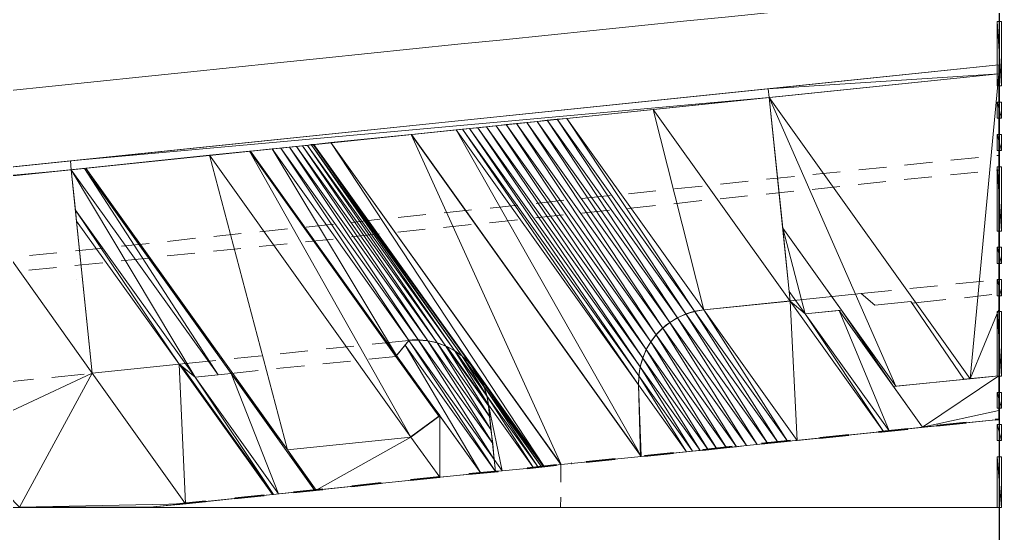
# Model space of a CAD drawing. Header units: inches. Extents: x -0.6 to 32.5, y 0.8 to 22.6.
# Drawn here: x 22.914 to 27.736, y 9.201 to 11.725 of the extents above; entities that cross this region are included whole.
import ezdxf

# ---------------------------------------------------------------- set-up
doc = ezdxf.new("R2010")
doc.units = ezdxf.units.IN
doc.header["$MEASUREMENT"] = 0
doc.layers.add('PDF_Geometry', color=7, linetype='Continuous', true_color=0xa5a5a5)

msp = doc.modelspace()

# ---------------------------------------------------------------- linework, layer by layer
at = {"layer": 'PDF_Geometry', "color": 7, "lineweight": 25}
msp.add_lwpolyline([(27.7256, 1.0256), (27.7256, 22.3439), (0.8839, 22.3439), (0.8839, 1.0256), (27.7256, 1.0256)], dxfattribs=at)
at = {"layer": 'PDF_Geometry', "color": 7, "lineweight": 0}
msp.add_lwpolyline([(27.7256, 9.3289), (27.7256, 15.9222), (0.8839, 15.9222), (0.8839, 9.3289), (27.7256, 9.3289)], dxfattribs=at)
at = {"layer": 'PDF_Geometry', "color": 5, "lineweight": 0}
for points in [[(27.7356, 11.7155), (27.7156, 11.7155), (27.7356, 11.3989), (27.7356, 11.7155)], [(27.7156, 11.7155), (27.7356, 11.3989), (27.7156, 11.3989), (27.7156, 11.7155)], [(27.7356, 11.3189), (27.7156, 11.3189), (27.7356, 11.2406), (27.7356, 11.3189)], [(27.7156, 11.3189), (27.7356, 11.2406), (27.7156, 11.2406), (27.7156, 11.3189)], [(27.7356, 11.1606), (27.7156, 11.1606), (27.7356, 11.0822), (27.7356, 11.1606)], [(27.7156, 11.1606), (27.7356, 11.0822), (27.7156, 11.0822), (27.7156, 11.1606)], [(27.7356, 11.0022), (27.7156, 11.0022), (27.7356, 10.6856), (27.7356, 11.0022)], [(27.7156, 11.0022), (27.7356, 10.6856), (27.7156, 10.6856), (27.7156, 11.0022)], [(27.7356, 10.6072), (27.7156, 10.6072), (27.7356, 10.5272), (27.7356, 10.6072)], [(27.7156, 10.6072), (27.7356, 10.5272), (27.7156, 10.5272), (27.7156, 10.6072)], [(27.7356, 10.4489), (27.7156, 10.4489), (27.7356, 10.3689), (27.7356, 10.4489)], [(27.7156, 10.4489), (27.7356, 10.3689), (27.7156, 10.3689), (27.7156, 10.4489)], [(27.7356, 10.2906), (27.7156, 10.2906), (27.7356, 9.9739), (27.7356, 10.2906)], [(27.7156, 10.2906), (27.7356, 9.9739), (27.7156, 9.9739), (27.7156, 10.2906)], [(27.7356, 9.8939), (27.7156, 9.8939), (27.7356, 9.8156), (27.7356, 9.8939)], [(27.7156, 9.8939), (27.7356, 9.8156), (27.7156, 9.8156), (27.7156, 9.8939)], [(27.7356, 9.7356), (27.7156, 9.7356), (27.7356, 9.6572), (27.7356, 9.7356)], [(27.7156, 9.7356), (27.7356, 9.6572), (27.7156, 9.6572), (27.7156, 9.7356)], [(27.7356, 9.5772), (27.7156, 9.5772), (27.7356, 9.3289), (27.7356, 9.5772)], [(27.7156, 9.5772), (27.7356, 9.3289), (27.7156, 9.3289), (27.7156, 9.5772)], [(27.7356, 9.3289), (27.7156, 9.3289)]]:
    msp.add_lwpolyline(points, dxfattribs=at)
at = {"layer": 'PDF_Geometry', "lineweight": 0}
for points in [[(27.7239, 11.5022), (19.1055, 10.6106)], [(27.7239, 11.4589), (19.0856, 10.5656)], [(27.6239, 11.0472), (27.4872, 11.0339)], [(27.7239, 11.0572), (27.7139, 11.0572)], [(27.1706, 11.0006), (27.0355, 10.9872)], [(27.3972, 11.0239), (27.2606, 11.0106)], [(26.7189, 10.9539), (26.5822, 10.9406)], [(26.9439, 10.9772), (26.8089, 10.9639)], [(27.3939, 10.9522), (27.2589, 10.9389)], [(27.6206, 10.9756), (27.4856, 10.9622)], [(27.7239, 10.9856), (27.7122, 10.9856)], [(26.2656, 10.9072), (26.1306, 10.8939)], [(26.4922, 10.9306), (26.3555, 10.9172)], [(26.9422, 10.9056), (26.8056, 10.8906)], [(27.1689, 10.9289), (27.0322, 10.9156)], [(25.8139, 10.8606), (25.6772, 10.8456)], [(26.0389, 10.8839), (25.9039, 10.8689)], [(26.4889, 10.8589), (26.3539, 10.8439)], [(26.7155, 10.8822), (26.5805, 10.8672)], [(25.3606, 10.8139), (25.2256, 10.7989)], [(25.5872, 10.8372), (25.4506, 10.8222)], [(26.0372, 10.8122), (25.9006, 10.7972)], [(26.2639, 10.8356), (26.1272, 10.8206)], [(24.9089, 10.7672), (24.7722, 10.7522)], [(25.1339, 10.7906), (24.9989, 10.7756)], [(25.5839, 10.7656), (25.4489, 10.7506)], [(25.8106, 10.7889), (25.6755, 10.7739)], [(24.4556, 10.7206), (24.3206, 10.7056)], [(24.6822, 10.7439), (24.5456, 10.7289)], [(25.1322, 10.7189), (24.9955, 10.7039)], [(25.3589, 10.7422), (25.2222, 10.7272)], [(24.0022, 10.6739), (23.8672, 10.6589)], [(24.2289, 10.6972), (24.0939, 10.6822)], [(24.6789, 10.6722), (24.5439, 10.6572)], [(24.9056, 10.6956), (24.7706, 10.6806)], [(23.5506, 10.6256), (23.4139, 10.6122)], [(23.7772, 10.6506), (23.6406, 10.6356)], [(24.2272, 10.6239), (24.0905, 10.6106)], [(24.4539, 10.6472), (24.3172, 10.6339)], [(23.0972, 10.5789), (22.9622, 10.5656)], [(23.3239, 10.6022), (23.1889, 10.5889)], [(23.7739, 10.5772), (23.6389, 10.5639)], [(24.0006, 10.6006), (23.8656, 10.5872)], [(23.3222, 10.5306), (23.1856, 10.5172)], [(23.5472, 10.5539), (23.4122, 10.5406)], [(23.0956, 10.5072), (22.9589, 10.4939)], [(23.1939, 10.4506), (23.1939, 10.4506)], [(27.4222, 10.4172), (27.2855, 10.4039)], [(27.6472, 10.4406), (27.5122, 10.4272)], [(26.2739, 10.2989), (27.0472, 10.3789)], [(27.1956, 10.3939), (27.0472, 10.3789)], [(27.0472, 10.3789), (27.1139, 10.3222)], [(27.6889, 10.3739), (27.5539, 10.3589)], [(27.1139, 10.3222), (27.2906, 10.3406)], [(27.2906, 10.3406), (27.5506, 9.9589)], [(27.4622, 10.3506), (27.2956, 10.3322)], [(24.8256, 10.1489), (24.6456, 10.1306)], [(24.8256, 10.1489), (24.7622, 10.0706)], [(24.3289, 10.0972), (24.1939, 10.0839)], [(24.5556, 10.1206), (24.4189, 10.1072)], [(23.6972, 10.0322), (23.2706, 9.9889)], [(23.8772, 10.0506), (23.6972, 10.0322)], [(23.6972, 10.0322), (23.7756, 9.9689)], [(24.1022, 10.0739), (23.9672, 10.0606)], [(24.5389, 10.0472), (24.4022, 10.0339)], [(24.7622, 10.0706), (24.6289, 10.0572)], [(24.7622, 10.0706), (24.9772, 9.7806)], [(22.5839, 9.6672), (23.2706, 9.9889)], [(23.2306, 9.9839), (23.0722, 9.9672)], [(23.9522, 9.9872), (23.7755, 9.9689)], [(24.0856, 10.0006), (23.9522, 9.9872)], [(23.9522, 9.9872), (24.2289, 9.6122)], [(24.3122, 10.0239), (24.1755, 10.0106)], [(22.9822, 9.9589), (22.8456, 9.9439)], [(27.7239, 9.9756), (27.5506, 9.9589)], [(25.9539, 9.9306), (25.9672, 9.5806)], [(25.2506, 9.5056), (25.2172, 9.8322)], [(24.8372, 9.6772), (24.9772, 9.7806)], [(27.7239, 9.7606), (25.9639, 9.5789)], [(24.8356, 9.6739), (24.2289, 9.6122)], [(25.2506, 9.5056), (23.5556, 9.3306)]]:
    msp.add_lwpolyline(points, dxfattribs=at)
at = {"layer": 'PDF_Geometry', "color": 254, "lineweight": 0, "true_color": 0xdcdcdc}
for points in [[(26.5906, 11.3856), (27.7239, 11.4589), (27.7239, 11.5022), (26.5906, 11.3856)], [(26.5956, 11.3422), (26.5906, 11.3856), (27.7239, 11.4589), (26.5956, 11.3422)], [(26.5956, 11.3422), (27.5822, 9.9606), (27.7239, 11.4589), (26.5956, 11.3422)], [(27.5822, 9.9606), (27.7239, 11.4589), (27.7239, 10.3006), (27.5822, 9.9606)], [(26.5905, 11.3856), (26.5955, 11.3422), (23.1639, 11.0306), (26.5905, 11.3856)], [(26.5955, 11.3422), (23.1639, 11.0306), (23.1672, 10.9872), (26.5955, 11.3422)], [(26.5956, 11.3422), (26.6989, 10.3422), (26.0256, 11.2839), (26.5956, 11.3422)], [(27.5822, 9.9606), (26.5956, 11.3422), (27.2172, 9.9239), (27.5822, 9.9606)], [(26.5956, 11.3422), (27.2172, 9.9239), (26.6622, 10.7006), (26.5956, 11.3422)], [(26.0256, 11.2839), (26.2739, 10.2989), (25.6006, 11.2389), (26.0256, 11.2839)], [(26.6989, 10.3422), (26.0256, 11.2839), (26.2739, 10.2989), (26.6989, 10.3422)], [(25.5539, 11.2356), (26.1856, 10.2789), (25.5056, 11.2306), (25.5539, 11.2356)], [(25.6006, 11.2389), (26.2289, 10.2922), (25.5539, 11.2356), (25.6006, 11.2389)], [(26.2289, 10.2922), (25.5539, 11.2356), (26.1856, 10.2789), (26.2289, 10.2922)], [(26.2739, 10.2989), (25.6006, 11.2389), (26.2289, 10.2922), (26.2739, 10.2989)], [(25.0889, 11.1872), (25.9539, 9.9306), (25.0572, 11.1839), (25.0889, 11.1872)], [(25.1239, 11.1906), (25.9556, 9.9756), (25.0889, 11.1872), (25.1239, 11.1906)], [(25.9556, 9.9756), (25.0889, 11.1872), (25.9539, 9.9306), (25.9556, 9.9756)], [(25.1639, 11.1939), (25.9622, 10.0189), (25.1239, 11.1906), (25.1639, 11.1939)], [(25.9622, 10.0189), (25.1239, 11.1906), (25.9556, 9.9756), (25.9622, 10.0189)], [(25.2072, 11.1989), (25.9739, 10.0622), (25.1639, 11.1939), (25.2072, 11.1989)], [(25.9739, 10.0622), (25.1639, 11.1939), (25.9622, 10.0189), (25.9739, 10.0622)], [(25.2539, 11.2039), (25.9906, 10.1039), (25.2072, 11.1989), (25.2539, 11.2039)], [(25.9906, 10.1039), (25.2072, 11.1989), (25.9739, 10.0622), (25.9906, 10.1039)], [(25.3039, 11.2089), (26.0139, 10.1422), (25.2539, 11.2039), (25.3039, 11.2089)], [(26.0139, 10.1422), (25.2539, 11.2039), (25.9906, 10.1039), (26.0139, 10.1422)], [(25.3539, 11.2139), (26.0406, 10.1772), (25.3039, 11.2089), (25.3539, 11.2139)], [(26.0406, 10.1772), (25.3039, 11.2089), (26.0139, 10.1422), (26.0406, 10.1772)], [(25.4056, 11.2189), (26.0722, 10.2089), (25.3539, 11.2139), (25.4056, 11.2189)], [(26.0722, 10.2089), (25.3539, 11.2139), (26.0406, 10.1772), (26.0722, 10.2089)], [(25.4555, 11.2239), (26.1072, 10.2372), (25.4056, 11.2189), (25.4555, 11.2239)], [(26.1072, 10.2372), (25.4056, 11.2189), (26.0722, 10.2089), (26.1072, 10.2372)], [(25.5056, 11.2306), (26.1456, 10.2606), (25.4555, 11.2239), (25.5056, 11.2306)], [(26.1456, 10.2606), (25.4555, 11.2239), (26.1072, 10.2372), (26.1456, 10.2606)], [(26.1856, 10.2789), (25.5056, 11.2306), (26.1456, 10.2606), (26.1856, 10.2789)], [(24.8372, 11.1606), (25.5739, 9.5389), (24.4422, 11.1206), (24.8372, 11.1606)], [(24.8389, 11.1606), (25.9672, 9.5789), (24.8372, 11.1606), (24.8389, 11.1606)], [(25.9672, 9.5789), (24.8372, 11.1606), (25.5739, 9.5389), (25.9672, 9.5789)], [(25.0572, 11.1839), (25.9672, 9.5806), (24.8389, 11.1606), (25.0572, 11.1839)], [(25.9672, 9.5806), (24.8389, 11.1606), (25.9672, 9.5789), (25.9672, 9.5806)], [(25.9539, 9.9306), (25.0572, 11.1839), (25.9672, 9.5806), (25.9539, 9.9306)], [(24.1539, 11.0906), (24.7656, 10.0756), (24.0472, 11.0789), (24.1539, 11.0906)], [(24.1972, 11.0939), (24.8256, 10.1489), (24.1539, 11.0906), (24.1972, 11.0939)], [(24.8256, 10.1489), (24.1539, 11.0906), (24.7656, 10.0756), (24.8256, 10.1489)], [(24.2389, 11.0989), (24.8722, 10.1506), (24.1972, 11.0939), (24.2389, 11.0989)], [(24.8722, 10.1506), (24.1972, 11.0939), (24.8256, 10.1489), (24.8722, 10.1506)], [(24.2739, 11.1022), (24.9189, 10.1472), (24.2389, 11.0989), (24.2739, 11.1022)], [(24.9189, 10.1472), (24.2389, 11.0989), (24.8722, 10.1506), (24.9189, 10.1472)], [(24.3039, 11.1056), (24.9639, 10.1372), (24.2739, 11.1022), (24.3039, 11.1056)], [(24.9639, 10.1372), (24.2739, 11.1022), (24.9189, 10.1472), (24.9639, 10.1372)], [(24.3272, 11.1072), (25.0072, 10.1206), (24.3039, 11.1056), (24.3272, 11.1072)], [(25.0072, 10.1206), (24.3039, 11.1056), (24.9639, 10.1372), (25.0072, 10.1206)], [(24.3456, 11.1106), (25.0489, 10.0989), (24.3272, 11.1072), (24.3456, 11.1106)], [(25.0489, 10.0989), (24.3272, 11.1072), (25.0072, 10.1206), (25.0489, 10.0989)], [(24.3556, 11.1106), (25.0872, 10.0722), (24.3456, 11.1106), (24.3556, 11.1106)], [(25.0872, 10.0722), (24.3456, 11.1106), (25.0489, 10.0989), (25.0872, 10.0722)], [(24.3589, 11.1106), (25.1222, 10.0406), (24.3556, 11.1106), (24.3589, 11.1106)], [(25.1222, 10.0406), (24.3556, 11.1106), (25.0872, 10.0722), (25.1222, 10.0406)], [(24.4422, 11.1206), (25.4906, 9.5306), (24.3589, 11.1106), (24.4422, 11.1206)], [(25.1506, 10.0039), (24.3589, 11.1106), (25.1222, 10.0406), (25.1506, 10.0039)], [(25.5722, 9.5389), (24.4422, 11.1206), (25.4906, 9.5306), (25.5722, 9.5389)], [(23.8456, 11.0589), (24.2289, 9.6122), (23.2389, 10.9956), (23.8456, 11.0589)], [(24.0422, 11.0789), (24.8356, 9.6739), (23.8456, 11.0589), (24.0422, 11.0789)], [(24.8356, 9.6739), (23.8456, 11.0589), (24.2289, 9.6122), (24.8356, 9.6739)], [(24.0472, 11.0789), (24.7622, 10.0706), (24.0422, 11.0789), (24.0472, 11.0789)], [(24.9722, 9.7772), (24.0422, 11.0789), (24.8356, 9.6739), (24.9722, 9.7772)], [(24.7656, 10.0756), (24.0472, 11.0789), (24.7622, 10.0706), (24.7656, 10.0756)], [(23.1639, 11.0306), (23.1672, 10.9872), (19.1056, 10.6106), (23.1639, 11.0306)], [(23.2322, 10.9939), (23.8889, 9.9806), (23.1672, 10.9872), (23.2322, 10.9939)], [(23.2389, 10.9956), (23.9522, 9.9872), (23.2322, 10.9939), (23.2389, 10.9956)], [(23.9522, 9.9872), (23.2322, 10.9939), (23.8889, 9.9806), (23.9522, 9.9872)], [(24.2289, 9.6122), (23.2389, 10.9956), (23.9522, 9.9872), (24.2289, 9.6122)], [(23.1672, 10.9872), (19.1056, 10.6106), (19.1572, 10.5739), (23.1672, 10.9872)], [(23.1672, 10.9872), (23.2706, 9.9889), (22.5989, 10.9289), (23.1672, 10.9872)], [(23.8889, 9.9806), (23.1672, 10.9872), (23.7756, 9.9689), (23.8889, 9.9806)], [(23.1672, 10.9872), (23.7756, 9.9689), (23.1889, 10.7889), (23.1672, 10.9872)], [(23.2706, 9.9889), (22.5989, 10.9289), (22.5839, 9.6672), (23.2706, 9.9889)], [(23.1889, 10.7889), (23.1939, 10.7356), (23.6972, 10.0322), (23.1889, 10.7889)], [(23.1889, 10.7889), (23.7755, 9.9689), (23.6972, 10.0322), (23.1889, 10.7889)], [(23.1939, 10.7356), (23.6972, 10.0322), (23.2706, 9.9889), (23.1939, 10.7356)], [(26.6622, 10.7006), (26.6939, 10.3889), (26.7722, 10.2789), (26.6622, 10.7006)], [(26.6622, 10.7006), (26.9506, 10.2972), (26.7722, 10.2789), (26.6622, 10.7006)], [(26.6939, 10.3889), (26.7722, 10.2789), (26.6989, 10.3422), (26.6939, 10.3889)], [(26.6989, 10.3422), (26.7322, 9.6572), (26.2739, 10.2989), (26.6989, 10.3422)], [(26.7722, 10.2789), (27.1572, 9.7022), (26.6989, 10.3422), (26.7722, 10.2789)], [(27.1572, 9.7022), (26.6989, 10.3422), (26.7322, 9.6572), (27.1572, 9.7022)], [(26.1856, 10.2789), (26.5872, 9.6439), (26.1456, 10.2606), (26.1856, 10.2789)], [(26.2289, 10.2922), (26.6372, 9.6489), (26.1856, 10.2789), (26.2289, 10.2922)], [(26.6372, 9.6489), (26.1856, 10.2789), (26.5872, 9.6439), (26.6372, 9.6489)], [(26.2739, 10.2989), (26.6856, 9.6539), (26.2289, 10.2922), (26.2739, 10.2989)], [(26.6856, 9.6539), (26.2289, 10.2922), (26.6372, 9.6489), (26.6856, 9.6539)], [(26.7322, 9.6572), (26.2739, 10.2989), (26.6856, 9.6539), (26.7322, 9.6572)], [(26.9389, 10.2956), (27.1839, 9.7056), (26.7722, 10.2789), (26.9389, 10.2956)], [(27.1839, 9.7056), (26.7722, 10.2789), (27.1572, 9.7022), (27.1839, 9.7056)], [(26.9506, 10.2972), (27.2055, 9.9222), (26.9389, 10.2956), (26.9506, 10.2972)], [(27.3489, 9.7222), (26.9389, 10.2956), (27.1839, 9.7056), (27.3489, 9.7222)], [(26.9506, 10.2972), (27.2172, 9.9239), (27.2055, 9.9222), (26.9506, 10.2972)], [(27.7239, 10.3006), (27.7239, 9.9756), (27.5822, 9.9606), (27.7239, 10.3006)], [(26.1072, 10.2372), (26.4839, 9.6322), (26.0722, 10.2089), (26.1072, 10.2372)], [(26.1456, 10.2606), (26.5355, 9.6372), (26.1072, 10.2372), (26.1456, 10.2606)], [(26.5355, 9.6372), (26.1072, 10.2372), (26.4839, 9.6322), (26.5355, 9.6372)], [(26.5872, 9.6439), (26.1456, 10.2606), (26.5355, 9.6372), (26.5872, 9.6439)], [(26.0406, 10.1772), (26.3856, 9.6222), (26.0139, 10.1422), (26.0406, 10.1772)], [(26.0722, 10.2089), (26.4339, 9.6272), (26.0406, 10.1772), (26.0722, 10.2089)], [(26.4339, 9.6272), (26.0406, 10.1772), (26.3856, 9.6222), (26.4339, 9.6272)], [(26.4839, 9.6322), (26.0722, 10.2089), (26.4339, 9.6272), (26.4839, 9.6322)], [(24.8072, 10.1256), (25.1789, 9.4972), (24.7656, 10.0756), (24.8072, 10.1256)], [(24.8256, 10.1489), (25.2505, 9.5056), (24.8072, 10.1256), (24.8256, 10.1489)], [(25.2506, 9.5056), (24.8072, 10.1256), (25.1789, 9.4972), (25.2506, 9.5056)], [(24.8722, 10.1506), (25.2439, 9.5639), (24.8256, 10.1489), (24.8722, 10.1506)], [(25.2439, 9.5639), (24.8256, 10.1489), (25.2505, 9.5056), (25.2439, 9.5639)], [(24.9189, 10.1472), (25.2372, 9.6422), (24.8722, 10.1506), (24.9189, 10.1472)], [(25.2372, 9.6422), (24.8722, 10.1506), (25.2439, 9.5639), (25.2372, 9.6422)], [(24.9639, 10.1372), (25.2289, 9.7122), (24.9189, 10.1472), (24.9639, 10.1372)], [(25.2289, 9.7122), (24.9189, 10.1472), (25.2372, 9.6422), (25.2289, 9.7122)], [(25.0072, 10.1206), (25.2222, 9.7756), (24.9639, 10.1372), (25.0072, 10.1206)], [(25.2222, 9.7756), (24.9639, 10.1372), (25.2289, 9.7122), (25.2222, 9.7756)], [(26.0139, 10.1422), (26.3389, 9.6172), (25.9906, 10.1039), (26.0139, 10.1422)], [(26.3856, 9.6222), (26.0139, 10.1422), (26.3389, 9.6172), (26.3856, 9.6222)], [(25.0122, 10.1189), (25.2172, 9.8272), (25.0072, 10.1206), (25.0122, 10.1189)], [(25.2172, 9.8272), (25.0072, 10.1206), (25.2222, 9.7756), (25.2172, 9.8272)], [(25.0489, 10.0989), (25.2172, 9.8322), (25.0122, 10.1189), (25.0489, 10.0989)], [(25.2172, 9.8322), (25.0122, 10.1189), (25.2172, 9.8272), (25.2172, 9.8322)], [(25.0539, 10.0956), (25.2106, 9.8739), (25.0489, 10.0989), (25.0539, 10.0956)], [(25.2106, 9.8739), (25.0489, 10.0989), (25.2172, 9.8322), (25.2106, 9.8739)], [(25.0872, 10.0722), (25.2089, 9.8772), (25.0539, 10.0956), (25.0872, 10.0722)], [(25.2089, 9.8772), (25.0539, 10.0956), (25.2106, 9.8739), (25.2089, 9.8772)], [(25.9906, 10.1039), (26.2956, 9.6122), (25.9739, 10.0622), (25.9906, 10.1039)], [(26.3389, 9.6172), (25.9906, 10.1039), (26.2956, 9.6122), (26.3389, 9.6172)], [(23.6972, 10.0322), (23.7289, 9.3472), (23.2706, 9.9889), (23.6972, 10.0322)], [(23.7106, 10.0222), (24.1556, 9.3922), (23.6972, 10.0322), (23.7106, 10.0222)], [(24.1556, 9.3922), (23.6972, 10.0322), (23.7289, 9.3472), (24.1556, 9.3922)], [(24.7656, 10.0756), (24.9772, 9.7789), (24.7622, 10.0706), (24.7656, 10.0756)], [(24.9772, 9.7789), (24.9722, 9.7772), (24.7622, 10.0706), (24.9772, 9.7789)], [(25.0905, 10.0672), (25.1956, 9.9189), (25.0872, 10.0722), (25.0905, 10.0672)], [(25.1956, 9.9189), (25.0872, 10.0722), (25.2089, 9.8772), (25.1956, 9.9189)], [(25.1956, 9.9222), (25.0905, 10.0672), (25.1956, 9.9189), (25.1956, 9.9222)], [(25.1222, 10.0406), (25.1956, 9.9222), (25.0906, 10.0672), (25.1222, 10.0406)], [(25.1256, 10.0339), (25.1772, 9.9622), (25.1222, 10.0406), (25.1256, 10.0339)], [(25.1772, 9.9622), (25.1222, 10.0406), (25.1956, 9.9222), (25.1772, 9.9622)], [(25.1506, 10.0039), (25.1756, 9.9639), (25.1256, 10.0339), (25.1506, 10.0039)], [(25.1756, 9.9639), (25.1256, 10.0339), (25.1772, 9.9622), (25.1756, 9.9639)], [(25.9739, 10.0622), (26.2556, 9.6089), (25.9622, 10.0189), (25.9739, 10.0622)], [(26.2956, 9.6122), (25.9739, 10.0622), (26.2556, 9.6089), (26.2956, 9.6122)], [(22.9139, 9.3306), (22.5839, 9.6672), (23.2706, 9.9889), (22.9139, 9.3306)], [(23.7289, 9.3472), (22.9139, 9.3306), (23.2706, 9.9889), (23.7289, 9.3472)], [(23.7755, 9.9689), (24.1605, 9.3922), (23.7106, 10.0222), (23.7755, 9.9689)], [(24.1605, 9.3922), (23.7106, 10.0222), (24.1556, 9.3922), (24.1605, 9.3922)], [(23.9522, 9.9872), (24.1856, 9.3956), (23.7756, 9.9689), (23.9522, 9.9872)], [(24.2289, 9.6122), (24.3622, 9.4139), (23.9522, 9.9872), (24.2289, 9.6122)], [(24.3622, 9.4139), (23.9522, 9.9872), (24.1856, 9.3956), (24.3622, 9.4139)], [(25.4906, 9.5306), (25.1506, 10.0039), (25.4872, 9.5289), (25.4906, 9.5306)], [(25.1506, 10.0039), (25.4872, 9.5289), (25.1755, 9.9639), (25.1506, 10.0039)], [(25.9622, 10.0189), (26.2189, 9.6056), (25.9555, 9.9756), (25.9622, 10.0189)], [(26.2556, 9.6089), (25.9622, 10.0189), (26.2189, 9.6056), (26.2556, 9.6089)], [(24.1856, 9.3956), (23.7755, 9.9689), (24.1605, 9.3922), (24.1856, 9.3956)], [(25.4872, 9.5289), (25.1756, 9.9639), (25.4772, 9.5289), (25.4872, 9.5289)], [(25.1756, 9.9639), (25.4772, 9.5289), (25.1956, 9.9222), (25.1756, 9.9639)], [(25.9556, 9.9756), (25.9539, 9.9306), (26.1889, 9.6022), (25.9556, 9.9756)], [(25.9556, 9.9756), (26.2189, 9.6056), (26.1889, 9.6022), (25.9556, 9.9756)], [(27.2056, 9.9222), (27.3489, 9.7222), (27.7239, 9.9756), (27.2056, 9.9222)], [(27.3489, 9.7222), (27.7239, 9.9756), (27.7239, 9.8056), (27.3489, 9.7222)], [(25.4772, 9.5289), (25.1956, 9.9222), (25.4606, 9.5272), (25.4772, 9.5289)], [(25.1956, 9.9222), (25.4606, 9.5272), (25.2089, 9.8772), (25.1956, 9.9222)], [(25.9539, 9.9306), (26.1889, 9.6022), (25.9639, 9.5789), (25.9539, 9.9306)], [(25.4606, 9.5272), (25.2089, 9.8772), (25.4372, 9.5239), (25.4606, 9.5272)], [(25.2089, 9.8772), (25.4372, 9.5239), (25.2172, 9.8322), (25.2089, 9.8772)], [(25.2172, 9.8322), (25.2439, 9.5639), (25.2839, 9.5089), (25.2172, 9.8322)], [(25.2172, 9.8322), (25.4372, 9.5239), (25.2839, 9.5089), (25.2172, 9.8322)], [(27.7239, 9.8056), (27.7239, 9.7606), (27.3489, 9.7222), (27.7239, 9.8056)], [(24.9772, 9.7789), (24.9772, 9.4772), (24.8356, 9.6739), (24.9772, 9.7789)], [(24.9722, 9.7772), (24.9772, 9.7789)], [(24.9722, 9.7772), (24.9772, 9.7789), (24.9722, 9.7772)], [(25.1789, 9.4972), (24.9772, 9.7789), (24.9772, 9.4772), (25.1789, 9.4972)], [(24.8356, 9.6739), (24.3705, 9.4139), (24.2289, 9.6122), (24.8356, 9.6739)], [(24.9772, 9.4772), (24.8356, 9.6739), (24.3705, 9.4139), (24.9772, 9.4772)], [(24.3706, 9.4139), (24.2289, 9.6122), (24.3622, 9.4139), (24.3706, 9.4139)], [(25.2439, 9.5639), (25.2839, 9.5089), (25.2506, 9.5056), (25.2439, 9.5639)], [(25.5739, 9.5389), (25.5722, 9.5389)], [(25.5722, 9.5389), (25.5739, 9.5389), (25.5722, 9.5389)], [(23.5539, 9.3306), (23.7289, 9.3472), (22.9139, 9.3306), (23.5539, 9.3306)]]:
    msp.add_lwpolyline(points, dxfattribs=at)
at = {"layer": 'PDF_Geometry', "color": 4, "lineweight": 40}
for points in [[(27.5622, 9.7439), (27.4189, 9.7289)], [(27.6339, 9.7506), (27.6339, 9.7506)], [(27.7239, 9.7606), (27.7056, 9.7589)], [(27.0589, 9.6922), (27.0589, 9.6922)], [(27.2756, 9.7139), (27.1322, 9.6989)], [(27.3472, 9.7222), (27.3472, 9.7222)], [(26.7006, 9.6556), (26.5572, 9.6406)], [(26.7722, 9.6622), (26.7722, 9.6622)], [(26.9872, 9.6839), (26.8439, 9.6689)], [(26.1256, 9.5956), (25.9822, 9.5806)], [(26.1972, 9.6022), (26.1972, 9.6022)], [(26.4139, 9.6256), (26.2689, 9.6106)], [(26.4856, 9.6322), (26.4856, 9.6322)], [(25.8389, 9.5656), (25.6956, 9.5506)], [(25.9105, 9.5739), (25.9105, 9.5739)], [(25.2639, 9.5056), (25.1206, 9.4922)], [(25.3356, 9.5139), (25.3356, 9.5139)], [(25.5506, 9.5356), (25.4072, 9.5206)], [(25.6239, 9.5439), (25.6222, 9.5439)], [(24.7606, 9.4539), (24.7606, 9.4539)], [(24.9772, 9.4772), (24.8339, 9.4622)], [(25.0489, 9.4839), (25.0489, 9.4839)], [(24.4022, 9.4172), (24.2589, 9.4022)], [(24.4739, 9.4256), (24.4739, 9.4239)], [(24.6889, 9.4472), (24.5456, 9.4322)], [(23.8272, 9.3572), (23.6839, 9.3439)], [(23.8989, 9.3656), (23.8989, 9.3656)], [(24.1156, 9.3872), (23.9706, 9.3722)], [(24.1872, 9.3956), (24.1872, 9.3956)], [(23.6122, 9.3356), (23.6122, 9.3356)]]:
    msp.add_lwpolyline(points, dxfattribs=at)
at = {"layer": 'PDF_Geometry', "color": 4, "lineweight": 13}
for points in [[(25.5722, 9.5389), (25.5722, 9.4522)], [(25.5722, 9.3789), (25.5706, 9.3306)]]:
    msp.add_lwpolyline(points, dxfattribs=at)
at = {"layer": 'PDF_Geometry', "color": 9, "lineweight": 5, "true_color": 0xbababa}
msp.add_arc((34.8942, -113.4496), 126.972, 93.234996, 101.368949, dxfattribs=at)
msp.add_arc((34.8942, -113.4496), 126.972, 93.234996, 101.368949, dxfattribs=at)
at = {"layer": 'PDF_Geometry', "lineweight": 0}
for centre, radius, start, end in [((156.3493, -1268.6874), 1287.0043, 95.7357658, 96.3701591), ((26.3097, 9.9448), 0.3558, 95.8904, 182.2651), ((24.8614, 9.7965), 0.3558, 5.888, 95.9098)]:
    msp.add_arc(centre, radius, start, end, dxfattribs=at)

doc.saveas('drawing.dxf')
